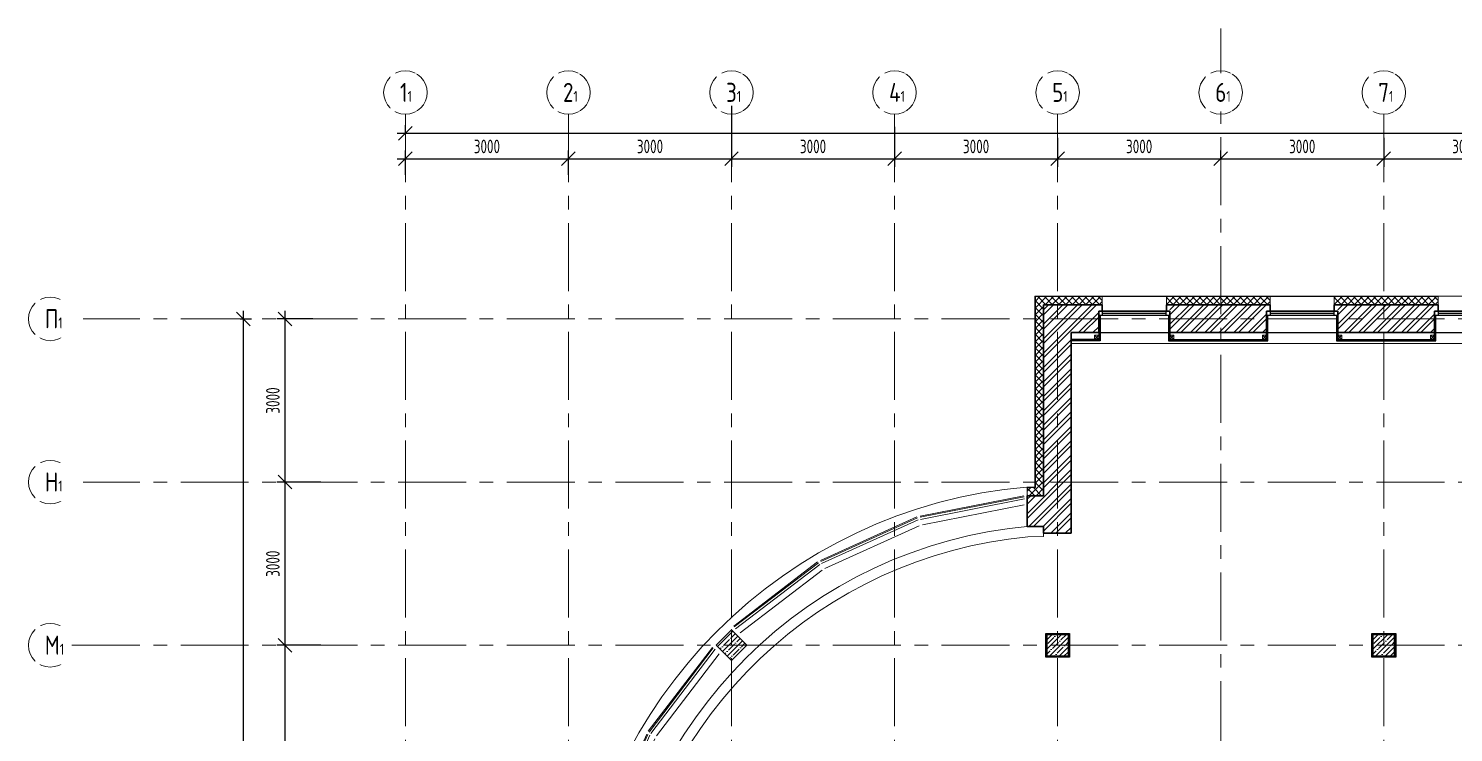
# Model space of a CAD drawing. Header units: millimetres. Extents: x -8689834 to 9419935, y -117443 to 166298.
# Drawn here: x -225168 to -198951, y 122998 to 135940 of the extents above; entities that cross this region are included whole.
import ezdxf

# ---------------------------------------------------------------- set-up
doc = ezdxf.new("R2010")
doc.units = ezdxf.units.MM
doc.header["$MEASUREMENT"] = 0
doc.linetypes.add('CENTER', pattern=[2, 1.25, -0.25, 0.25, -0.25])
doc.layers.get('0').update_dxf_attribs({"color": 250, "lineweight": 9})
for name, color, linetype, lineweight in [('_0', 250, 'Continuous', 9), ('АР_Колонны', 250, 'Continuous', 30), ('АР_Колонны Штрих', 250, 'Continuous', 5), ('АР_Навесной фасад', 190, 'Continuous', 5), ('АР_Оси', 195, 'Continuous', 9), ('АР_Оси размеры', 164, 'Continuous', 9), ('АР_Подоконники', 163, 'Continuous', 9), ('АР_Сущ Несущая стена', 216, 'Continuous', 30), ('АР_Утеплитель', 154, 'Continuous', 9), ('АР_Штриховка кирпич', 250, 'Continuous', 9)]:
    doc.layers.add(name, color=color, linetype=linetype, lineweight=lineweight)
doc.layers.add('АР_Кровля дорожки', color=245, linetype='Continuous')
doc.layers.add('АР_новое окно', color=155, linetype='Continuous')
doc.styles.add('ГОСТ 2.304', font='isocpeur.ttf', dxfattribs={"width": 0.7})
doc.dimstyles.new('СПДС', dxfattribs={"dimscale": 100, "dimtxt": 2.5, "dimasz": 2.5, "dimexe": 1.5, "dimexo": 0, "dimgap": 1, "dimtad": 1, "dimdec": 0, "dimrnd": 1, "dimtxsty": 'ГОСТ 2.304', "dimblk": 'OBLIQUE', "dimcen": 2.5, "dimdle": 1.5, "dimadec": 0, "dimazin": 2, "dimtfac": 0.75, "dimtdec": 0, "dimtmove": 1, "dimatfit": 3, "dimfxl": 1, "dimtolj": 1, "dimarcsym": 1})

# ---------------------------------------------------------------- blocks, each defined once
blk = doc.blocks.new('_Oblique')
at = {"color": 0, "linetype": 'ByBlock', "lineweight": -2}
blk.add_line((-0.5, -0.5), (0.5, 0.5), dxfattribs=at)
blk = doc.blocks.new('*D4423')
at = {"layer": 'АР_Оси размеры', "color": 0, "lineweight": -2, "ltscale": 100, "transparency": 16777216}
for p, q in [((-219787, 124601), (-220597, 124601)), ((-220447, 118451), (-220447, 124751)), ((-219935, 118601), (-220597, 118601))]:
    blk.add_line(p, q, dxfattribs=at)
at = {"layer": 'АР_Оси размеры', "color": 0, "lineweight": -2, "ltscale": 100, "transparency": 16777216, "xscale": 250, "yscale": 250, "zscale": 250}
for p, rotation in [((-220447, 124601), 90), ((-220447, 118601), 270)]:
    blk.add_blockref('_Oblique', p, dxfattribs=dict(at, rotation=rotation))
at = {"layer": 'АР_Оси размеры', "color": 0, "ltscale": 100, "transparency": 16777216, "insert": (-220672, 121601), "char_height": 250, "attachment_point": 5, "rotation": 90, "style": 'ГОСТ 2.304'}
blk.add_mtext('\\A1;6000', dxfattribs=at)
blk = doc.blocks.new('*D4424')
at = {"layer": 'АР_Оси размеры', "color": 0, "lineweight": -2, "ltscale": 100, "transparency": 16777216}
for p, q in [((-220447, 124451), (-220447, 127751)), ((-219935, 127601), (-220597, 127601)), ((-219792, 124601), (-220597, 124601))]:
    blk.add_line(p, q, dxfattribs=at)
at = {"layer": 'АР_Оси размеры', "color": 0, "lineweight": -2, "ltscale": 100, "transparency": 16777216, "xscale": 250, "yscale": 250, "zscale": 250}
for p, rotation in [((-220447, 127601), 90), ((-220447, 124601), 270)]:
    blk.add_blockref('_Oblique', p, dxfattribs=dict(at, rotation=rotation))
at = {"layer": 'АР_Оси размеры', "color": 0, "ltscale": 100, "transparency": 16777216, "insert": (-220672, 126101), "char_height": 250, "attachment_point": 5, "rotation": 90, "style": 'ГОСТ 2.304'}
blk.add_mtext('\\A1;3000', dxfattribs=at)
blk = doc.blocks.new('*D4425')
at = {"layer": 'АР_Оси размеры', "color": 0, "lineweight": -2, "ltscale": 100, "transparency": 16777216}
for p, q in [((-219935, 130601), (-220597, 130601)), ((-220447, 127451), (-220447, 130751)), ((-219792, 127601), (-220597, 127601))]:
    blk.add_line(p, q, dxfattribs=at)
at = {"layer": 'АР_Оси размеры', "color": 0, "lineweight": -2, "ltscale": 100, "transparency": 16777216, "xscale": 250, "yscale": 250, "zscale": 250}
for p, rotation in [((-220447, 130601), 90), ((-220447, 127601), 270)]:
    blk.add_blockref('_Oblique', p, dxfattribs=dict(at, rotation=rotation))
at = {"layer": 'АР_Оси размеры', "color": 0, "ltscale": 100, "transparency": 16777216, "insert": (-220672, 129101), "char_height": 250, "attachment_point": 5, "rotation": 90, "style": 'ГОСТ 2.304'}
blk.add_mtext('\\A1;3000', dxfattribs=at)
blk = doc.blocks.new('*D4426')
at = {"layer": 'АР_Оси размеры', "color": 0, "lineweight": -2, "ltscale": 100, "transparency": 16777216}
for p, q in [((-221273, 130601), (-221067, 130601)), ((-221217, 130751), (-221217, 82536)), ((-221273, 82686), (-221067, 82686))]:
    blk.add_line(p, q, dxfattribs=at)
at = {"layer": 'АР_Оси размеры', "color": 0, "lineweight": -2, "ltscale": 100, "transparency": 16777216, "xscale": 250, "yscale": 250, "zscale": 250}
for p, rotation in [((-221217, 130601), 90), ((-221217, 82686), 270)]:
    blk.add_blockref('_Oblique', p, dxfattribs=dict(at, rotation=rotation))
at = {"layer": 'АР_Оси размеры', "color": 0, "ltscale": 100, "transparency": 16777216, "insert": (-221442, 106643), "char_height": 250, "attachment_point": 5, "rotation": 90, "style": 'ГОСТ 2.304'}
blk.add_mtext('\\A1;47915', dxfattribs=at)
blk = doc.blocks.new('*D4103')
at = {"layer": 'АР_Оси размеры', "color": 0, "lineweight": -2, "ltscale": 100, "transparency": 16777216}
for p, q in [((-218384, 133547), (-215084, 133547)), ((-218234, 133253), (-218234, 133697)), ((-215234, 133253), (-215234, 133697))]:
    blk.add_line(p, q, dxfattribs=at)
at = {"layer": 'АР_Оси размеры', "color": 0, "lineweight": -2, "ltscale": 100, "transparency": 16777216, "xscale": 250, "yscale": 250, "zscale": 250, "rotation": 180}
blk.add_blockref('_Oblique', (-218234, 133547), dxfattribs=at)
at = {"layer": 'АР_Оси размеры', "color": 0, "lineweight": -2, "ltscale": 100, "transparency": 16777216, "xscale": 250, "yscale": 250, "zscale": 250}
blk.add_blockref('_Oblique', (-215234, 133547), dxfattribs=at)
at = {"layer": 'АР_Оси размеры', "color": 0, "ltscale": 100, "transparency": 16777216, "insert": (-216734, 133772), "char_height": 250, "attachment_point": 5, "style": 'ГОСТ 2.304'}
blk.add_mtext('\\A1;3000', dxfattribs=at)
blk = doc.blocks.new('*D4104')
at = {"layer": 'АР_Оси размеры', "color": 0, "lineweight": -2, "ltscale": 100, "transparency": 16777216}
for p, q in [((-212234, 134516), (-212234, 133397)), ((-215384, 133547), (-212084, 133547)), ((-215234, 133253), (-215234, 133697))]:
    blk.add_line(p, q, dxfattribs=at)
at = {"layer": 'АР_Оси размеры', "color": 0, "lineweight": -2, "ltscale": 100, "transparency": 16777216, "xscale": 250, "yscale": 250, "zscale": 250, "rotation": 180}
blk.add_blockref('_Oblique', (-215234, 133547), dxfattribs=at)
at = {"layer": 'АР_Оси размеры', "color": 0, "lineweight": -2, "ltscale": 100, "transparency": 16777216, "xscale": 250, "yscale": 250, "zscale": 250}
blk.add_blockref('_Oblique', (-212234, 133547), dxfattribs=at)
at = {"layer": 'АР_Оси размеры', "color": 0, "ltscale": 100, "transparency": 16777216, "insert": (-213734, 133772), "char_height": 250, "attachment_point": 5, "style": 'ГОСТ 2.304'}
blk.add_mtext('\\A1;3000', dxfattribs=at)
blk = doc.blocks.new('*D4105')
at = {"layer": 'АР_Оси размеры', "color": 0, "lineweight": -2, "ltscale": 100, "transparency": 16777216}
for p, q in [((-212234, 134516), (-212234, 133397)), ((-209234, 134134), (-209234, 133397)), ((-212384, 133547), (-209084, 133547))]:
    blk.add_line(p, q, dxfattribs=at)
at = {"layer": 'АР_Оси размеры', "color": 0, "lineweight": -2, "ltscale": 100, "transparency": 16777216, "xscale": 250, "yscale": 250, "zscale": 250, "rotation": 180}
blk.add_blockref('_Oblique', (-212234, 133547), dxfattribs=at)
at = {"layer": 'АР_Оси размеры', "color": 0, "lineweight": -2, "ltscale": 100, "transparency": 16777216, "xscale": 250, "yscale": 250, "zscale": 250}
blk.add_blockref('_Oblique', (-209234, 133547), dxfattribs=at)
at = {"layer": 'АР_Оси размеры', "color": 0, "ltscale": 100, "transparency": 16777216, "insert": (-210734, 133772), "char_height": 250, "attachment_point": 5, "style": 'ГОСТ 2.304'}
blk.add_mtext('\\A1;3000', dxfattribs=at)
blk = doc.blocks.new('*D4106')
at = {"layer": 'АР_Оси размеры', "color": 0, "lineweight": -2, "ltscale": 100, "transparency": 16777216}
for p, q in [((-209234, 134134), (-209234, 133397)), ((-206234, 133929), (-206234, 133397)), ((-209384, 133547), (-206084, 133547))]:
    blk.add_line(p, q, dxfattribs=at)
at = {"layer": 'АР_Оси размеры', "color": 0, "lineweight": -2, "ltscale": 100, "transparency": 16777216, "xscale": 250, "yscale": 250, "zscale": 250, "rotation": 180}
blk.add_blockref('_Oblique', (-209234, 133547), dxfattribs=at)
at = {"layer": 'АР_Оси размеры', "color": 0, "lineweight": -2, "ltscale": 100, "transparency": 16777216, "xscale": 250, "yscale": 250, "zscale": 250}
blk.add_blockref('_Oblique', (-206234, 133547), dxfattribs=at)
at = {"layer": 'АР_Оси размеры', "color": 0, "ltscale": 100, "transparency": 16777216, "insert": (-207734, 133772), "char_height": 250, "attachment_point": 5, "style": 'ГОСТ 2.304'}
blk.add_mtext('\\A1;3000', dxfattribs=at)
blk = doc.blocks.new('*D4107')
at = {"layer": 'АР_Оси размеры', "color": 0, "lineweight": -2, "ltscale": 100, "transparency": 16777216}
for p, q in [((-206234, 133929), (-206234, 133397)), ((-206384, 133547), (-203084, 133547)), ((-203234, 133547), (-203234, 133697))]:
    blk.add_line(p, q, dxfattribs=at)
at = {"layer": 'АР_Оси размеры', "color": 0, "lineweight": -2, "ltscale": 100, "transparency": 16777216, "xscale": 250, "yscale": 250, "zscale": 250, "rotation": 180}
blk.add_blockref('_Oblique', (-206234, 133547), dxfattribs=at)
at = {"layer": 'АР_Оси размеры', "color": 0, "lineweight": -2, "ltscale": 100, "transparency": 16777216, "xscale": 250, "yscale": 250, "zscale": 250}
blk.add_blockref('_Oblique', (-203234, 133547), dxfattribs=at)
at = {"layer": 'АР_Оси размеры', "color": 0, "ltscale": 100, "transparency": 16777216, "insert": (-204734, 133772), "char_height": 250, "attachment_point": 5, "style": 'ГОСТ 2.304'}
blk.add_mtext('\\A1;3000', dxfattribs=at)
blk = doc.blocks.new('*D4108')
at = {"layer": 'АР_Оси размеры', "color": 0, "lineweight": -2, "ltscale": 100, "transparency": 16777216}
for p, q in [((-200234, 133929), (-200234, 133397)), ((-203384, 133547), (-200084, 133547)), ((-203234, 133547), (-203234, 133697))]:
    blk.add_line(p, q, dxfattribs=at)
at = {"layer": 'АР_Оси размеры', "color": 0, "lineweight": -2, "ltscale": 100, "transparency": 16777216, "xscale": 250, "yscale": 250, "zscale": 250, "rotation": 180}
blk.add_blockref('_Oblique', (-203234, 133547), dxfattribs=at)
at = {"layer": 'АР_Оси размеры', "color": 0, "lineweight": -2, "ltscale": 100, "transparency": 16777216, "xscale": 250, "yscale": 250, "zscale": 250}
blk.add_blockref('_Oblique', (-200234, 133547), dxfattribs=at)
at = {"layer": 'АР_Оси размеры', "color": 0, "ltscale": 100, "transparency": 16777216, "insert": (-201734, 133772), "char_height": 250, "attachment_point": 5, "style": 'ГОСТ 2.304'}
blk.add_mtext('\\A1;3000', dxfattribs=at)
blk = doc.blocks.new('*D4109')
at = {"layer": 'АР_Оси размеры', "color": 0, "lineweight": -2, "ltscale": 100, "transparency": 16777216}
for p, q in [((-200234, 133929), (-200234, 133397)), ((-197234, 133923), (-197234, 133397)), ((-200384, 133547), (-197084, 133547))]:
    blk.add_line(p, q, dxfattribs=at)
at = {"layer": 'АР_Оси размеры', "color": 0, "lineweight": -2, "ltscale": 100, "transparency": 16777216, "xscale": 250, "yscale": 250, "zscale": 250, "rotation": 180}
blk.add_blockref('_Oblique', (-200234, 133547), dxfattribs=at)
at = {"layer": 'АР_Оси размеры', "color": 0, "lineweight": -2, "ltscale": 100, "transparency": 16777216, "xscale": 250, "yscale": 250, "zscale": 250}
blk.add_blockref('_Oblique', (-197234, 133547), dxfattribs=at)
at = {"layer": 'АР_Оси размеры', "color": 0, "ltscale": 100, "transparency": 16777216, "insert": (-198734, 133772), "char_height": 250, "attachment_point": 5, "style": 'ГОСТ 2.304'}
blk.add_mtext('\\A1;3000', dxfattribs=at)
blk = doc.blocks.new('*U143')
at = {"layer": 'АР_новое окно', "lineweight": 20}
for p, q in [((0, 1310), (-70, 1310)), ((0, 0), (-70, 0))]:
    blk.add_line(p, q, dxfattribs=at)
at = {"layer": 'АР_новое окно'}
for p, q in [((-70, 1310), (-70, 0)), ((-70, 0), (-70, 1310)), ((0, 1240), (-70, 1240)), ((-35, 1240), (-35, 70)), ((0, 1310), (0, 0)), ((0, 70), (-70, 70))]:
    blk.add_line(p, q, dxfattribs=at)
blk = doc.blocks.new('*D4173')
at = {"layer": 'АР_Оси размеры', "color": 0, "lineweight": -2, "ltscale": 100, "transparency": 16777216}
for p, q in [((-218384, 134013), (-154574, 134013)), ((-218234, 134013), (-218234, 134163)), ((-154724, 134013), (-154724, 134163))]:
    blk.add_line(p, q, dxfattribs=at)
at = {"layer": 'АР_Оси размеры', "color": 0, "lineweight": -2, "ltscale": 100, "transparency": 16777216, "xscale": 250, "yscale": 250, "zscale": 250, "rotation": 180}
blk.add_blockref('_Oblique', (-218234, 134013), dxfattribs=at)
at = {"layer": 'АР_Оси размеры', "color": 0, "lineweight": -2, "ltscale": 100, "transparency": 16777216, "xscale": 250, "yscale": 250, "zscale": 250}
blk.add_blockref('_Oblique', (-154724, 134013), dxfattribs=at)
at = {"layer": 'АР_Оси размеры', "color": 0, "ltscale": 100, "transparency": 16777216, "insert": (-186479, 134238), "char_height": 250, "attachment_point": 5, "style": 'ГОСТ 2.304'}
blk.add_mtext('\\A1;63510', dxfattribs=at)
blk = doc.blocks.new('A$Ca602dfc3')
at = {"layer": 'АР_Навесной фасад', "color": 7, "ltscale": 100}
for p, q in [((1718, -116), (552, -1668)), ((1735, -125), (566, -1683)), ((1769, -150), (599, -1708)), ((1842, -232), (701, -1749)), ((-260, -3502), (523, -1722)), ((-243, -3512), (542, -1727)), ((-204, -3527), (580, -1743)), ((-96, -3545), (671, -1804)), ((-635, -5471), (-276, -3562)), ((-256, -3561), (-616, -5477)), ((-215, -3568), (-575, -5482)), ((-112, -3605), (-465, -5476))]:
    blk.add_line(p, q, dxfattribs=at)
blk = doc.blocks.new('A$Ce02d65bd')
at = {"ltscale": 100}
for points in [[(0, 0), (0, 75), (75, 75), (75, 0), (0, 0)], [(0, 0), (75, 75)], [(0, 75), (75, 0)]]:
    blk.add_lwpolyline(points, dxfattribs=at)
blk = doc.blocks.new('Подложка')
at = {"layer": 'АР_Колонны Штрих', "ltscale": 100}
h = blk.add_hatch(dxfattribs=at)
h.set_pattern_fill('ANSI35', scale=500)
h.set_pattern_definition([(45, (-1169603.75, 164482.94), (-88.388348, 88.388348), []), (45, (-1169515.36, 164482.94), (-88.388348, 88.388348), [156.25, -31.25, 0, -31.25])])
h.paths.add_polyline_path([(-212235.9, 124888.2), (-212518.7, 124605.4), (-212235.9, 124322.6), (-211953, 124605.4)])
h = blk.add_hatch(dxfattribs=at)
h.set_pattern_fill('ANSI35', scale=500)
h.set_pattern_definition([(45, (-1163486.01, 164672.16), (-88.388348, 88.388348), []), (45, (-1163397.63, 164672.16), (-88.388348, 88.388348), [156.25, -31.25, 0, -31.25])])
h.paths.add_polyline_path([(-206033.9, 124800.7), (-206433.9, 124800.7), (-206433.9, 124400.7), (-206033.9, 124400.7)])
h = blk.add_hatch(dxfattribs=at)
h.set_pattern_fill('ANSI35', scale=500)
h.set_pattern_definition([(45, (-1157486.01, 164672.16), (-88.388348, 88.388348), []), (45, (-1157397.63, 164672.16), (-88.388348, 88.388348), [156.25, -31.25, 0, -31.25])])
h.paths.add_polyline_path([(-200033.9, 124800.7), (-200433.9, 124800.7), (-200433.9, 124400.7), (-200033.9, 124400.7)])
at = {"layer": 'АР_Утеплитель', "ltscale": 100}
h = blk.add_hatch(dxfattribs=at)
h.set_pattern_fill('ANSI37', scale=700)
h.set_pattern_definition([(45, (-1183783.89, 166752.83), (-61.871843, 61.871843), []), (135, (-1183783.89, 166752.83), (-61.871843, -61.871843), [])])
h.paths.add_polyline_path([(-205413.9, 130860.7), (-206493.9, 130860.7), (-206493.9, 127350.9), (-206793.9, 127350.9), (-206793.9, 127500.9), (-206643.9, 127500.9), (-206643.9, 131010.7), (-205413.9, 131010.7)])
h = blk.add_hatch(dxfattribs=at)
h.set_pattern_fill('ANSI37', scale=700)
h.set_pattern_definition([(45, (-1180693.89, 166752.83), (-61.871843, 61.871843), []), (135, (-1180693.89, 166752.83), (-61.871843, -61.871843), [])])
h.paths.add_polyline_path([(-202323.9, 130860.7), (-202323.9, 131010.7), (-204233.9, 131010.7), (-204233.9, 130860.7)])
h = blk.add_hatch(dxfattribs=at)
h.set_pattern_fill('ANSI37', scale=700)
h.set_pattern_definition([(45, (-1177603.89, 166752.83), (-61.871843, 61.871843), []), (135, (-1177603.89, 166752.83), (-61.871843, -61.871843), [])])
h.paths.add_polyline_path([(-201004.7, 130860.7), (-201004.7, 131010.7), (-201143.9, 131010.7), (-201143.9, 130860.7)])
h.paths.add_polyline_path([(-201004.7, 131010.7), (-201004.7, 130860.7), (-199233.9, 130860.7), (-199233.9, 131010.7)])
at = {"layer": 'АР_Штриховка кирпич', "ltscale": 100}
h = blk.add_hatch(dxfattribs=at)
h.set_pattern_fill('ANSI32', scale=500)
h.set_pattern_definition([(45, (-1204773.57, 167426.86), (-132.58252, 132.58252), []), (45, (-1204685.18, 167426.86), (-132.58252, 132.58252), [])])
h.paths.add_polyline_path([(-205478.9, 130860.7), (-206493.9, 130860.7), (-206493.9, 127350.9), (-206793.9, 127350.9), (-206793.9, 126784), (-206493.9, 126784), (-206493.9, 126660.7), (-205983.9, 126660.7), (-205983.9, 130350.7), (-205478.9, 130350.7)])
h = blk.add_hatch(dxfattribs=at)
h.set_pattern_fill('ANSI32', scale=500)
h.set_pattern_definition([(45, (-1202448.57, 167426.86), (-132.58252, 132.58252), []), (45, (-1202360.18, 167426.86), (-132.58252, 132.58252), [])])
h.paths.add_polyline_path([(-202388.9, 130860.7), (-204168.9, 130860.7), (-204168.9, 130350.7), (-202388.9, 130350.7)])
h = blk.add_hatch(dxfattribs=at)
h.set_pattern_fill('ANSI32', scale=500)
h.set_pattern_definition([(45, (-1199358.57, 167426.86), (-132.58252, 132.58252), []), (45, (-1199270.18, 167426.86), (-132.58252, 132.58252), [])])
h.paths.add_polyline_path([(-199298.9, 130860.7), (-201078.9, 130860.7), (-201078.9, 130350.7), (-199298.9, 130350.7)])
at = {"color": 7}
for points in [[(-205478.9, 130671.8), (-205478.9, 130225), (-205983.9, 130225)], [(-205453.9, 130671.8), (-205453.9, 130200), (-205983.9, 130200)], [(-205466.4, 130671.8), (-205466.4, 130212.5), (-205983.9, 130212.5)], [(-204193.9, 130671.8), (-204193.9, 130200), (-202363.9, 130200), (-202363.9, 130671.8)], [(-204181.4, 130671.8), (-204181.4, 130212.5), (-202376.4, 130212.5), (-202376.4, 130671.8)], [(-204168.9, 130741.8), (-204168.9, 130225), (-202388.9, 130225), (-202388.9, 130602.8)], [(-201103.9, 130671.8), (-201103.9, 130200), (-199273.9, 130200), (-199273.9, 130671.8)], [(-201091.4, 130671.8), (-201091.4, 130212.5), (-199286.4, 130212.5), (-199286.4, 130671.8)], [(-201078.9, 130741.8), (-201078.9, 130225), (-199298.9, 130225), (-199298.9, 130602.8)]]:
    blk.add_lwpolyline(points, dxfattribs=at)
at = {"color": 7, "ltscale": 100}
for points in [[(-206453.9, 124820.7), (-206013.9, 124820.7), (-206013.9, 124380.7), (-206453.9, 124380.7)], [(-200453.9, 124820.7), (-200013.9, 124820.7), (-200013.9, 124380.7), (-200453.9, 124380.7)]]:
    blk.add_lwpolyline(points, close=True, dxfattribs=at)
at = {"layer": 'АР_Колонны', "color": 7, "ltscale": 100}
for points in [[(-212518.7, 124605.4), (-212235.9, 124888.2), (-211953, 124605.4), (-212235.9, 124322.6)], [(-206433.9, 124800.7), (-206033.9, 124800.7), (-206033.9, 124400.7), (-206433.9, 124400.7)], [(-200433.9, 124800.7), (-200033.9, 124800.7), (-200033.9, 124400.7), (-200433.9, 124400.7)]]:
    blk.add_lwpolyline(points, close=True, dxfattribs=at)
at = {"layer": 'АР_Навесной фасад', "color": 7, "ltscale": 100}
for p, q in [((-206653.9, 131020.7), (-206653.9, 127510.9)), ((-206643.9, 131010.7), (-206643.9, 127500.9)), ((-206643.9, 131010.7), (-205413.9, 131010.7)), ((-204233.9, 131010.7), (-202323.9, 131010.7)), ((-201143.9, 131010.7), (-200701.1, 131010.7)), ((-200764.7, 131020.7), (-196813.9, 131020.7)), ((-200764.7, 131010.7), (-199233.9, 131010.7))]:
    blk.add_line(p, q, dxfattribs=at)
for points in [[(-205413.9, 130860.7), (-205413.9, 131020.7)], [(-204233.9, 130860.7), (-204233.9, 131020.7)], [(-202323.9, 130860.7), (-202323.9, 131020.7)], [(-201143.9, 130860.7), (-201143.9, 131020.7)], [(-199233.9, 130860.7), (-199233.9, 131020.7)], [(-206793.9, 127510.9), (-206653.9, 127510.9)], [(-206793.9, 127350.9), (-206793.9, 127510.9)], [(-206793.9, 127500.9), (-206643.9, 127500.9)]]:
    blk.add_lwpolyline(points, dxfattribs=at)
at = {"layer": 'АР_новое окно', "color": 7}
for p, q in [((-206653.9, 131020.7), (-202323.9, 131020.7)), ((-202323.9, 131020.7), (-200701.1, 131020.7)), ((-205478.9, 130350.7), (-204168.9, 130350.7)), ((-202388.9, 130350.7), (-201078.9, 130350.7)), ((-199298.9, 130350.7), (-197988.9, 130350.7))]:
    blk.add_line(p, q, dxfattribs=at)
at = {"layer": 'АР_Оси', "color": 7, "linetype": 'CENTER', "ltscale": 1000}
for p, q in [((-203233.8, 135939.9), (-203233.8, 80207.5)), ((-218233.9, 134363.2), (-218233.9, 78630.8)), ((-215233.9, 134363.2), (-215233.9, 78630.8)), ((-212233.9, 134363.2), (-212233.9, 78630.8)), ((-209233.9, 134363.2), (-209233.9, 78630.8)), ((-206233.9, 134363.2), (-206233.9, 78630.8)), ((-200233.9, 134363.2), (-200233.9, 78630.8)), ((-224367.6, 130600.7), (-141189.2, 130600.7)), ((-224367.6, 127600.7), (-141189.2, 127600.7)), ((-224367.6, 124600.7), (-141189.2, 124600.7))]:
    blk.add_line(p, q, dxfattribs=at)
at = {"layer": 'АР_Оси', "color": 7, "ltscale": 0.5}
for centre in [(-218233.9, 134763.2), (-215233.9, 134763.2), (-212233.9, 134763.2), (-209233.9, 134763.2), (-206233.9, 134763.2), (-203233.9, 134763.2), (-200233.9, 134763.2), (-224767.6, 130600.7), (-224767.6, 127600.7), (-224767.6, 124600.7)]:
    blk.add_circle(centre, 400, dxfattribs=at)
at = {"layer": 'АР_Подоконники', "color": 7, "ltscale": 100}
for p, q in [((-205983.9, 130150.7), (-197483.9, 130150.7)), ((-206493.9, 126660.7), (-206493.9, 126598.9)), ((-206782.1, 126593.9), (-206493.9, 126598.9))]:
    blk.add_line(p, q, dxfattribs=at)
blk.add_arc((-206026.2, 118393), 8235.7, 95.26614, 171.91961, dxfattribs=at)
at = {"layer": 'АР_Сущ Несущая стена', "color": 7, "ltscale": 100}
for p, q in [((-206493.9, 130860.7), (-206493.9, 127350.9)), ((-206493.9, 130860.7), (-205413.9, 130860.7)), ((-205413.9, 130741.8), (-205413.9, 130860.7)), ((-204233.9, 130860.7), (-202323.9, 130860.7)), ((-204233.9, 130741.8), (-204233.9, 130860.7)), ((-202323.9, 130741.8), (-202323.9, 130860.7)), ((-201143.9, 130860.7), (-199233.9, 130860.7)), ((-201143.9, 130741.8), (-201143.9, 130860.7)), ((-199233.9, 130741.8), (-199233.9, 130860.7)), ((-205478.9, 130741.8), (-205478.9, 130350.7)), ((-205478.9, 130741.8), (-205413.9, 130741.8)), ((-204233.9, 130741.8), (-204168.9, 130741.8)), ((-204168.9, 130741.8), (-204168.9, 130350.7)), ((-202388.9, 130741.8), (-202388.9, 130350.7)), ((-202388.9, 130741.8), (-202323.9, 130741.8)), ((-201143.9, 130741.8), (-201078.9, 130741.8)), ((-201078.9, 130741.8), (-201078.9, 130350.7)), ((-201078.9, 130734.7), (-201078.9, 130225)), ((-199298.9, 130741.8), (-199298.9, 130350.7)), ((-199298.9, 130741.8), (-199233.9, 130741.8)), ((-205983.9, 130350.7), (-205983.9, 126660.7)), ((-205983.9, 130350.7), (-205478.9, 130350.7)), ((-204168.9, 130350.7), (-202388.9, 130350.7)), ((-201078.9, 130350.7), (-199298.9, 130350.7)), ((-206793.9, 127350.9), (-206793.9, 126784)), ((-206493.9, 126784), (-206493.9, 126660.7)), ((-206493.9, 126660.7), (-205983.9, 126660.7))]:
    blk.add_line(p, q, dxfattribs=at)
for points in [[(-206793.9, 127350.9), (-206493.9, 127350.9)], [(-206793.9, 126784), (-206493.9, 126784)]]:
    blk.add_lwpolyline(points, dxfattribs=at)
at = {"layer": 'АР_Сущ Несущая стена', "color": 7, "lineweight": 18, "ltscale": 100}
for centre, radius, start, end in [((-206027.1, 118394.8), 9148.9, 94.87234, 175.19782), ((-206026.2, 118393), 8425.7, 94.87652, 174.79678)]:
    blk.add_arc(centre, radius, start, end, dxfattribs=at)
at = {"color": 7, "ltscale": 100, "xscale": -1, "rotation": 90.47171515599885}
blk.add_blockref('A$Ca602dfc3', (-212323.4, 126671.6), dxfattribs=at)
at = {"color": 7, "ltscale": 100, "rotation": 359.5025506726814}
blk.add_blockref('A$Ca602dfc3', (-214302.1, 124693.8), dxfattribs=at)
at = {"layer": '_0', "color": 7, "lineweight": -3, "ltscale": 500, "xscale": -1}
blk.add_blockref('A$Ce02d65bd', (-205478.9, 130225), dxfattribs=at)
at = {"layer": '_0', "color": 7, "lineweight": -3, "ltscale": 500}
for p in [(-204168.9, 130225), (-202463.9, 130225), (-201078.9, 130225), (-199373.9, 130225)]:
    blk.add_blockref('A$Ce02d65bd', p, dxfattribs=at)
at = {"layer": 'АР_новое окно', "color": 7, "xscale": -1, "rotation": 90}
for p in [(-204168.9, 130671.8), (-201078.9, 130671.8), (-197988.9, 130671.8)]:
    blk.add_blockref('*U143', p, dxfattribs=at)
at = {"layer": 'АР_Оси размеры', "color": 7, "ltscale": 100}
for base, p1, p2, picture, middle in [((-206233.9, 133546.7), (-209233.9, 134134.4), (-206233.9, 133928.7), '*D4106', (-207733.9, 133771.7)), ((-215233.9, 133546.7), (-218233.9, 133252.8), (-215233.9, 133252.8), '*D4103', (-216733.9, 133771.7)), ((-203233.9, 133546.7), (-206233.9, 133928.7), (-203233.9, 133546.7), '*D4107', (-204733.9, 133771.7)), ((-200233.9, 133546.7), (-203233.9, 133546.7), (-200233.9, 133928.7), '*D4108', (-201733.9, 133771.7)), ((-197233.9, 133546.7), (-200233.9, 133928.7), (-197233.9, 133922.9), '*D4109', (-198733.9, 133771.7))]:
    dim = blk.add_linear_dim(base=base, p1=p1, p2=p2, dimstyle='СПДС', dxfattribs=at)
    dim.commit()
    dim.dimension.update_dxf_attribs({"geometry": picture, "text_midpoint": middle})
for base, p1, p2, picture, middle in [((-221217.2, 82685.7), (-221273, 130600.7), (-221273, 82685.7), '*D4426', (-221442.2, 106643.2)), ((-220446.6, 130600.7), (-219792.3, 127600.7), (-219935.3, 130600.7), '*D4425', (-220671.6, 129100.7)), ((-220446.6, 127600.7), (-219792.3, 124600.7), (-219935.3, 127600.7), '*D4424', (-220671.6, 126100.7)), ((-220446.6, 124600.7), (-219935.3, 118600.7), (-219787.2, 124600.7), '*D4423', (-220671.6, 121600.7))]:
    dim = blk.add_linear_dim(base=base, p1=p1, p2=p2, angle=90, dimstyle='СПДС', dxfattribs=at)
    dim.commit()
    dim.dimension.update_dxf_attribs({"geometry": picture, "text_midpoint": middle})
at = {"layer": 'АР_Оси', "color": 7, "char_height": 350, "attachment_point": 1, "line_spacing_factor": 1.149209, "style": 'ГОСТ 2.304', "bg_fill": 2}
for s, insert, width in [('{\\W0.8;1\\H0.57143x;1}', (-218333.7, 134940.9), 123.867), ('{\\W0.8;2\\H0.57143x;1}', (-215333.7, 134940.9), 123.867), ('{\\W0.8;3\\H0.57143x;1}', (-212333.7, 134940.9), 123.867), ('{\\W0.8;4\\H0.57143x;1}', (-209333.7, 134940.9), 123.867), ('{\\W0.8;5\\H0.57143x;1}', (-206333.7, 134940.9), 123.867), ('{\\W0.8;6\\H0.57143x;1}', (-203333.7, 134940.9), 123.867), ('{\\W0.8;7\\H0.57143x;1}', (-200333.7, 134940.9), 123.867), ('{\\W0.8;П\\H0.57143x;1}', (-224867.4, 130778.5), 528.82), ('{\\W0.8;Н\\H0.57143x;1}', (-224867.4, 127778.5), 528.82), ('{\\W0.8;М\\H0.57143x;1}', (-224867.4, 124778.5), 528.82)]:
    blk.add_mtext(s, dxfattribs=dict(at, insert=insert, width=width))
at = {"layer": 'АР_Оси', "color": 7, "linetype": 'CENTER', "ltscale": 1000}
blk.add_line((-224367.6, 124600.7), (-141189.2, 124600.7), dxfattribs=at)
at = {"layer": 'АР_Оси размеры', "color": 7, "ltscale": 100}
for base, p1, p2, picture, middle in [((-212233.9, 133546.7), (-215233.9, 133252.8), (-212233.9, 134516.4), '*D4104', (-213733.9, 133771.7)), ((-209233.9, 133546.7), (-212233.9, 134516.4), (-209233.9, 134134.4), '*D4105', (-210733.9, 133771.7)), ((-154723.9, 134013.2), (-218233.9, 134013.2), (-154723.9, 134013.2), '*D4173', (-186478.9, 134238.2))]:
    dim = blk.add_linear_dim(base=base, p1=p1, p2=p2, dimstyle='СПДС', dxfattribs=at)
    dim.commit()
    dim.dimension.update_dxf_attribs({"geometry": picture, "text_midpoint": middle})

msp = doc.modelspace()

# ---------------------------------------------------------------- block references
at = {"layer": 'АР_Кровля дорожки', "color": 7}
msp.add_blockref('Подложка', (0, 0), dxfattribs=at)

doc.saveas('drawing.dxf')
